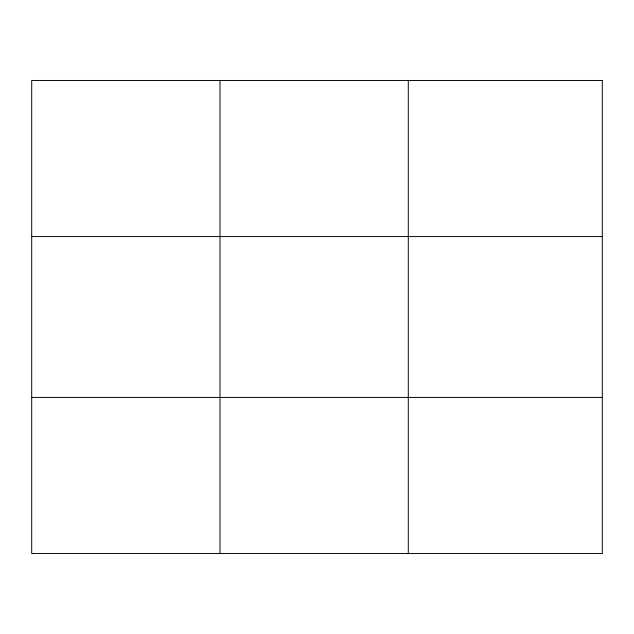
<?xml version="1.0" encoding="UTF-8"?>
<svg xmlns="http://www.w3.org/2000/svg" width="634" height="634" viewBox="0 0 634 634"><rect width="100%" height="100%" fill="white"/><g stroke="black" fill="none" stroke-linecap="round" stroke-linejoin="round"><path stroke-width="0.95" d="M219.998 80.463L219.998 553.537M408.296 80.463L408.296 553.537M31.7 236.577L602.3 236.577M31.7 397.423L602.3 397.423M602.3 80.463L602.3 553.537L31.7 553.537L31.7 80.463L602.3 80.463"/></g></svg>
